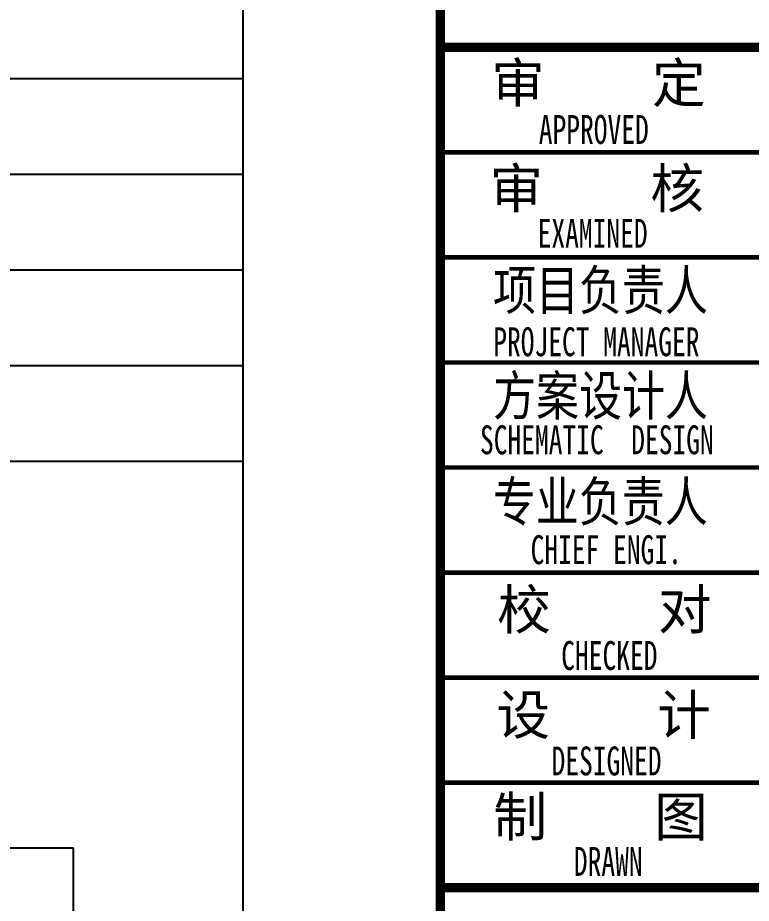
# Model space of a CAD drawing. Extents: x 3443499 to 7125205, y -1700016 to -264854.
# Drawn here: x 3615387 to 3620976, y -751589 to -744844 of the extents above; entities that cross this region are included whole.
import ezdxf
from ezdxf.enums import TextEntityAlignment as Align

# ---------------------------------------------------------------- set-up
doc = ezdxf.new("R2010")
doc.units = 0
doc.header["$LTSCALE"] = 1000
doc.header["$MEASUREMENT"] = 0
doc.layers.add('TEL_TEXT', color=7, linetype='CONTINUOUS')
doc.layers.add('图签文字', color=4, linetype='CONTINUOUS')
doc.layers.add('图框', color=147, linetype='CONTINUOUS', lineweight=20)
doc.styles.add('建筑图签-1', font='simhei.ttf', dxfattribs={"width": 0.7})

# ---------------------------------------------------------------- blocks, each defined once
blk = doc.blocks.new('B2-2#-tq1')
at = {"layer": '图框'}
for points, const_width in [([(691745.1, 786954.1), (691745.1, 826954.1)], 70), ([(698745.1, 800154.4), (691745.1, 800154.4)], 70), ([(691745.1, 800154.4), (698745.1, 800154.4)], 70), ([(691745.1, 799354.4), (698745.1, 799354.4)], 35), ([(691745.1, 798554.4), (698745.1, 798554.4)], 35), ([(691745.1, 797754.4), (698745.1, 797754.4)], 35), ([(691745.1, 796954.4), (698745.1, 796954.4)], 35), ([(691745.1, 796154.4), (698745.1, 796154.4)], 35), ([(691745.1, 795354.4), (698745.1, 795354.4)], 35), ([(691745.1, 794554.4), (698745.1, 794554.4)], 35), ([(691745.1, 793754.4), (698745.1, 793754.4)], 70)]:
    blk.add_lwpolyline(points, dxfattribs=dict(at, const_width=const_width))
at = {"layer": '图签文字', "color": 7, "style": '建筑图签-1'}
for s, p in [('审    定', (692132.7, 799733.3)), ('审    核', (692119.6, 798931)), ('校    对', (692178.4, 795722.3)), ('设    计', (692172.9, 794920.6)), ('制    图', (692149.9, 794145.8))]:
    blk.add_text(s, height=300, dxfattribs=at).set_placement(p)
at = {"layer": '图签文字', "style": '建筑图签-1', "width": 0.7}
for s, p in [('APPROVED ', (692495.7, 799418.8)), ('EXAMINED  ', (692487.1, 798628.3, -1799)), ('PROJECT MANAGER', (692148.9, 797802.1, -1799)), ('SCHEMATIC  DESIGN', (692047.7, 797055.5, -1799))]:
    blk.add_text(s, height=220, dxfattribs=at).set_placement(p)
at = {"layer": '图签文字', "color": 7, "style": '建筑图签-1', "width": 0.8}
for s, p in [('项目负责人', (692147.5, 798154.8)), ('方案设计人', (692147.5, 797352.2)), ('专业负责人', (692146.3, 796545.7))]:
    blk.add_text(s, height=300, dxfattribs=at).set_placement(p)
at = {"layer": '图签文字', "style": '建筑图签-1', "width": 0.7}
for s, p in [('CHIEF ENGI.', (693009.5, 796328.9)), ('CHECKED  ', (693138.1, 795522.8)), ('DESIGNED ', (693064.6, 794719.6)), (' DRAWN   ', (693129.6, 793954.6))]:
    blk.add_text(s, height=220, dxfattribs=at).set_placement(p, align=Align.MIDDLE)

msp = doc.modelspace()

# ---------------------------------------------------------------- linework, layer by layer
at = {"layer": 'TEL_TEXT'}
for p, q in [((3596163.4, -751166.6), (3615810.9, -751166.6)), ((3615810.9, -751166.6), (3615810.9, -754082.6))]:
    msp.add_line(p, q, dxfattribs=at)
for points in [[(3595119.4, -721249.7), (3595119.4, -756510), (3617103.8, -756510), (3617103.8, -721249.7)], [(3595119.4, -745306.7), (3617103.8, -745306.7)], [(3595119.4, -746035.7), (3617103.8, -746035.7)], [(3595119.4, -746764.7), (3617103.8, -746764.7)], [(3595119.4, -747493.7), (3617103.8, -747493.7)], [(3595119.4, -748222.7), (3617103.8, -748222.7)]]:
    msp.add_lwpolyline(points, dxfattribs=at)

# ---------------------------------------------------------------- block references
at = {"layer": '图框'}
msp.add_blockref('B2-2#-tq1', (2926861.4, -1545224.3), dxfattribs=at)

doc.saveas('drawing.dxf')
